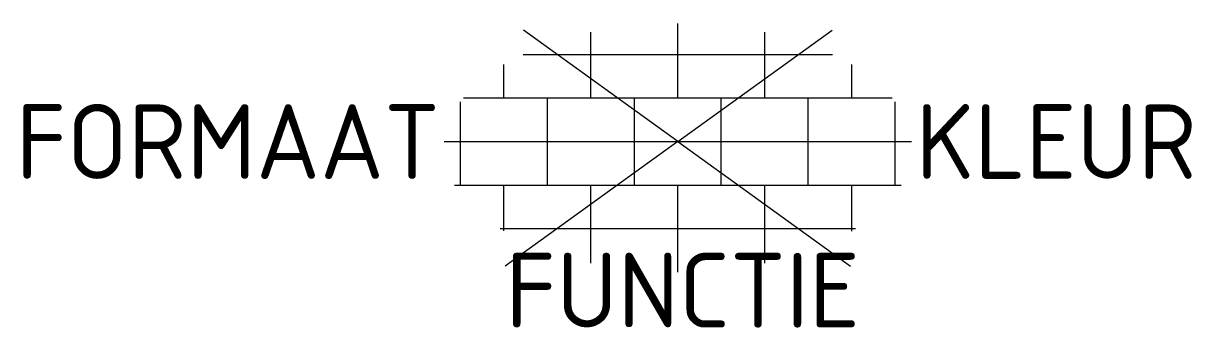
# Model space of a CAD drawing. Extents: x -15.8 to 12.4, y -4.5 to 2.8.
import ezdxf
from ezdxf.enums import TextEntityAlignment as Align

# ---------------------------------------------------------------- set-up
doc = ezdxf.new("R2010")
doc.units = 0
doc.styles.add('NLCS-ISO', font='NLCS-ISO.ttf')

msp = doc.modelspace()

# ---------------------------------------------------------------- linework, layer by layer
for p, q in [((0, 1.05), (0, 2.847)), ((-2.1, 1.05), (-2.1, 2.634)), ((2.1, 1.05), (2.1, 2.635)), ((-3.735, 2.1), (0, 2.1)), ((0, 2.1), (3.735, 2.1)), ((-4.2, 1.05), (-4.2, 1.856)), ((4.2, 1.05), (4.2, 1.857)), ((-5.25, -1.05), (-5.25, 0.958)), ((-5.178, 1.05), (-4.2, 1.05)), ((-4.2, 1.05), (0, 1.05)), ((-3.15, -1.05), (-3.15, 1.05)), ((-1.05, -1.05), (-1.05, 1.05)), ((0, 1.05), (4.2, 1.05)), ((1.05, -1.05), (1.05, 1.05)), ((3.15, -1.05), (3.15, 1.05)), ((4.2, 1.05), (5.178, 1.05)), ((5.25, -1.05), (5.25, 0.958)), ((-5.642, 0), (-4.2, 0)), ((-4.2, 0), (0, 0)), ((0, 0), (4.2, 0)), ((4.2, 0), (5.642, 0)), ((-5.389, -1.05), (-4.2, -1.05)), ((-4.2, -2.156), (-4.2, -1.05)), ((-4.2, -1.05), (0, -1.05)), ((-2.1, -2.934), (-2.1, -1.05)), ((0, -3.147), (0, -1.05)), ((0, -1.05), (4.2, -1.05)), ((2.1, -2.935), (2.1, -1.05)), ((4.2, -2.157), (4.2, -1.05)), ((4.2, -1.05), (5.389, -1.05)), ((-4.29, -2.1), (-4.2, -2.1)), ((-4.2, -2.1), (0, -2.1)), ((0, -2.1), (4.2, -2.1)), ((4.2, -2.1), (4.292, -2.1))]:
    msp.add_line(p, q)
at = {"ltscale": 0.1}
for q in [(-3.728, 2.684), (3.728, 2.684), (-4.172, -3.003), (4.172, -3.003)]:
    msp.add_line((0, 0), q, dxfattribs=at)

# ---------------------------------------------------------------- texts
at = {"style": 'NLCS-ISO'}
msp.add_attdef('FORMAAT', text='KF', height=1.8, dxfattribs=at).set_placement((-5.742, 0), align=Align.MIDDLE_RIGHT)
msp.add_attdef('KLEUR', text='G', height=1.8, dxfattribs=at).set_placement((5.742, 0), align=Align.MIDDLE_LEFT)
at = {"style": 'NLCS-ISO', "flags": 1}
msp.add_attdef('FUNCTIE', text='', height=1.8, dxfattribs=at).set_placement((0.116, -3.585), align=Align.MIDDLE_CENTER)

doc.saveas('drawing.dxf')
